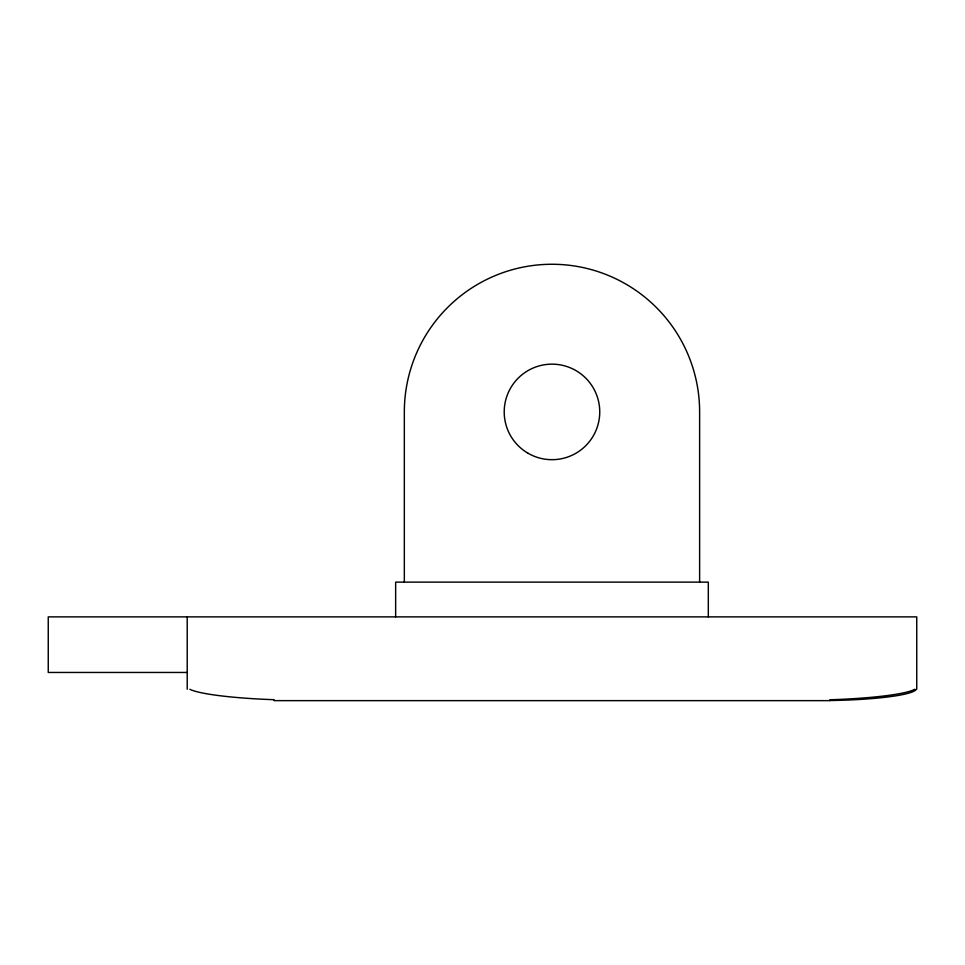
<?xml version="1.0" encoding="UTF-8"?>
<svg xmlns="http://www.w3.org/2000/svg" width="965" height="965" viewBox="0 0 965 965"><rect width="100%" height="100%" fill="white"/><g stroke="black" fill="none" stroke-linecap="round" stroke-linejoin="round"><path stroke-width="1.45" d="M187.21 672.46L48.25 672.46L48.25 616.876L916.75 616.876L916.75 689.251M274.06 700.638L829.9 700.638M708.31 616.876L708.31 582.136L395.65 582.136L395.65 616.876M699.625 582.136L699.625 411.91A147.645 147.645 0 0 0 551.98 264.265A147.645 147.645 0 0 0 404.335 411.91L404.335 582.136M187.21 616.876L187.21 689.251M274.108 699.697A87.079 9.867 1.9 0 1 189.864 689.275M916.243 689.251A87.079 10.687 -0.8 0 1 829.9 700.53M914.651 689.263A87.079 9.915 -1.7 0 1 829.852 699.758M528.096 453.285A47.768 47.768 0 0 0 599.748 411.91A47.768 47.768 0 0 0 528.096 370.548A47.768 47.768 0 0 0 528.096 453.285"/></g></svg>
